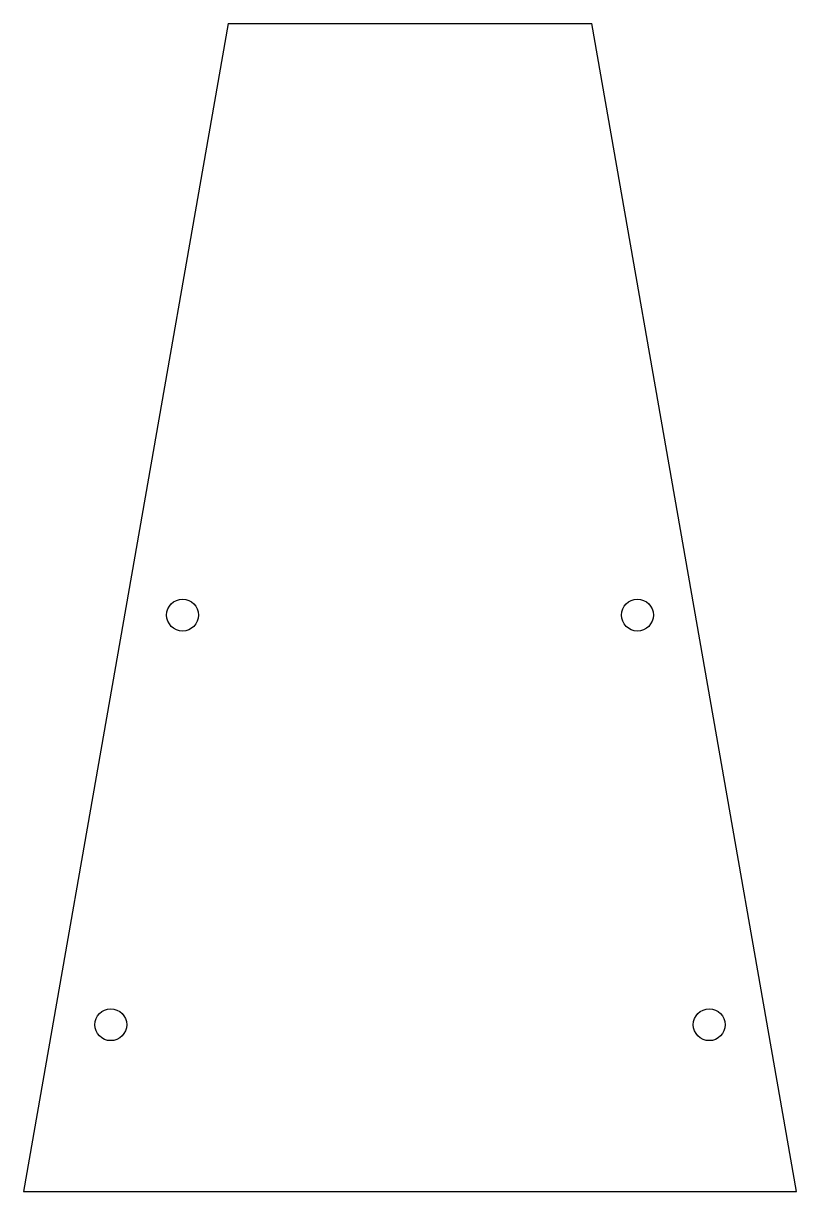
# Model space of a CAD drawing. Extents: x 128.1 to 179.1, y -142.1 to -65.1.
import ezdxf

# ---------------------------------------------------------------- set-up
doc = ezdxf.new("R2010")
doc.units = 0
doc.layers.get('0').update_dxf_attribs({"linetype": 'CONTINUOUS'})

msp = doc.modelspace()

# ---------------------------------------------------------------- linework, layer by layer
at = {"linetype": 'Continuous'}
for p, q in [((141.591, -65.138), (128.091, -142.138)), ((141.591, -65.138), (165.591, -65.138)), ((179.091, -142.138), (165.591, -65.138)), ((128.091, -142.138), (179.091, -142.138)), ((153.591, -142.138), (179.091, -142.138))]:
    msp.add_line(p, q, dxfattribs=at)
for centre in [(138.591, -104.138), (168.591, -104.138), (133.856, -131.138), (173.325, -131.138)]:
    msp.add_circle(centre, 1.05, dxfattribs=at)

doc.saveas('drawing.dxf')
